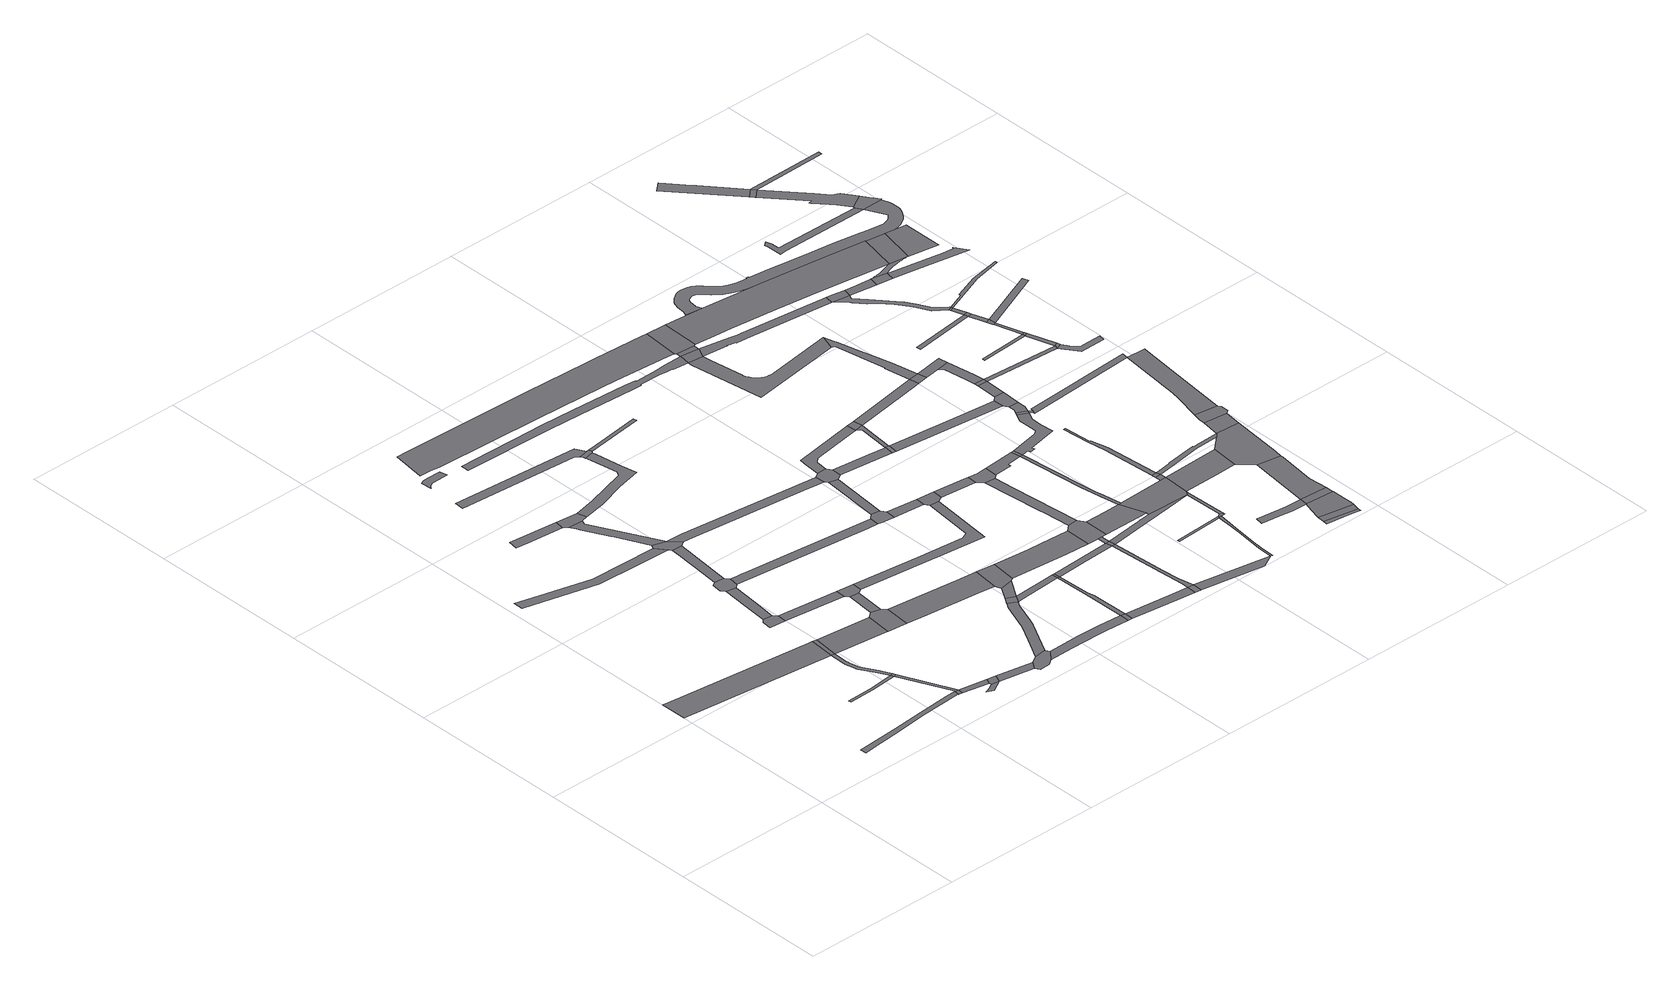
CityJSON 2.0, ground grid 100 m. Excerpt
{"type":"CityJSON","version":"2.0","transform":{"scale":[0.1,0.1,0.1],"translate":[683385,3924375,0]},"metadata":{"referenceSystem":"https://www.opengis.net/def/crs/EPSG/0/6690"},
"CityObjects":{
"road1":{"type":"Road","attributes":{"name":"田島飛鹿線","class":"1040","function":"4","usage":"4","RoadStructureAttribute.sectionType":"1"},"geometry":[{"type":"MultiSurface","lod":"1","boundaries":[[[0,1,2,3,4,5,6]]]}]},
"road2":{"type":"Road","attributes":{"name":"田島６４２号線","class":"1040","function":"4","usage":"4","RoadStructureAttribute.sectionType":"1"},"geometry":[{"type":"MultiSurface","lod":"1","boundaries":[[[7,8,9,10,11,12,13,14,15,16,17]]]}]},
"road3":{"type":"Road","attributes":{"class":"1040","function":"9020","usage":"4","RoadStructureAttribute.sectionType":"1"},"geometry":[{"type":"MultiSurface","lod":"1","boundaries":[[[18,19,20,21,22,23]]]}]},
"road4":{"type":"Road","attributes":{"name":"田島４２１号線","class":"1040","function":"4","usage":"4","RoadStructureAttribute.sectionType":"1"},"geometry":[{"type":"MultiSurface","lod":"1","boundaries":[[[24,25,26,27,28,29,30,31,32]]]}]},
"road5":{"type":"Road","attributes":{"name":"田島４３０号線","class":"1040","function":"4","usage":"4","RoadStructureAttribute.sectionType":"1"},"geometry":[{"type":"MultiSurface","lod":"1","boundaries":[[[2,33,34,35,36,37,38,39,40,41,18,42,43,44,45,46,47,48,49,50,51]]]}]},
"road6":{"type":"Road","attributes":{"name":"田島４３０号線","class":"1040","function":"4","usage":"4","RoadStructureAttribute.sectionType":"4"},"geometry":[{"type":"MultiSurface","lod":"1","boundaries":[[[42,18,23,52,53]]]}]},
"road7":{"type":"Road","attributes":{"name":"田島４３０号線","class":"1040","function":"4","usage":"4","RoadStructureAttribute.sectionType":"1"},"geometry":[{"type":"MultiSurface","lod":"1","boundaries":[[[52,23,54,7,55]]]}]},
"road8":{"type":"Road","attributes":{"name":"田島飛鹿線","class":"1040","function":"4","usage":"4","RoadStructureAttribute.sectionType":"4"},"geometry":[{"type":"MultiSurface","lod":"1","boundaries":[[[3,2,51,56]]]}]},
"road9":{"type":"Road","attributes":{"name":"田島６４２号線","class":"1040","function":"4","usage":"4","RoadStructureAttribute.sectionType":"4"},"geometry":[{"type":"MultiSurface","lod":"1","boundaries":[[[7,17,57,55]]]}]},
"road10":{"type":"Road","attributes":{"name":"田島４２３号線","class":"1040","function":"4","usage":"4","RoadStructureAttribute.sectionType":"4"},"geometry":[{"type":"MultiSurface","lod":"1","boundaries":[[[58,59,60,61,62,63,64]]]}]},
"road11":{"type":"Road","attributes":{"name":"田島６４２号線","class":"1040","function":"4","usage":"4","RoadStructureAttribute.sectionType":"1"},"geometry":[{"type":"MultiSurface","lod":"1","boundaries":[[[55,57,65,66]]]}]},
"road12":{"type":"Road","attributes":{"name":"田島４２０号線","class":"1040","function":"4","usage":"4","RoadStructureAttribute.sectionType":"1"},"geometry":[{"type":"MultiSurface","lod":"1","boundaries":[[[67,68,69,70,71]]]}]},
"road13":{"type":"Road","attributes":{"class":"1040","function":"9020","usage":"4","RoadStructureAttribute.sectionType":"1"},"geometry":[{"type":"MultiSurface","lod":"1","boundaries":[[[72,73,74,75,76,77]]]}]},
"road14":{"type":"Road","attributes":{"name":"田島４２４号線","class":"1040","function":"4","usage":"4","RoadStructureAttribute.sectionType":"1"},"geometry":[{"type":"MultiSurface","lod":"1","boundaries":[[[78,79,58,64,80,81]]]}]},
"road15":{"type":"Road","attributes":{"name":"田島飛鹿線","class":"1040","function":"4","usage":"4","RoadStructureAttribute.sectionType":"1"},"geometry":[{"type":"MultiSurface","lod":"1","boundaries":[[[56,51,82,83]]]}]},
"road16":{"type":"Road","attributes":{"name":"田島６４２号線","class":"1040","function":"4","usage":"4","RoadStructureAttribute.sectionType":"4"},"geometry":[{"type":"MultiSurface","lod":"1","boundaries":[[[66,65,84,72,77,85]]]}]},
"road17":{"type":"Road","attributes":{"name":"田島４２２号線","class":"1040","function":"4","usage":"4","RoadStructureAttribute.sectionType":"4"},"geometry":[{"type":"MultiSurface","lod":"1","boundaries":[[[86,87,88,78,81,89,90,91]]]}]},
"road18":{"type":"Road","attributes":{"name":"田島４２３号線","class":"1040","function":"4","usage":"4","RoadStructureAttribute.sectionType":"1"},"geometry":[{"type":"MultiSurface","lod":"1","boundaries":[[[63,62,92,93]]]}]},
"road19":{"type":"Road","attributes":{"class":"1040","function":"9020","usage":"4","RoadStructureAttribute.sectionType":"1"},"geometry":[{"type":"MultiSurface","lod":"1","boundaries":[[[94,95,96,97,98,99,100,101,102,103,104,105,106,107,108,109]]]}]},
"road20":{"type":"Road","attributes":{"name":"田島６４２号線","class":"1040","function":"4","usage":"4","RoadStructureAttribute.sectionType":"1"},"geometry":[{"type":"MultiSurface","lod":"1","boundaries":[[[85,77,110,111]]]}]},
"road21":{"type":"Road","attributes":{"name":"田島４２４号線","class":"1040","function":"4","usage":"4","RoadStructureAttribute.sectionType":"1"},"geometry":[{"type":"MultiSurface","lod":"1","boundaries":[[[112,113,86,91,114,115]]]}]},
"road22":{"type":"Road","attributes":{"name":"田島４２０号線","class":"1040","function":"4","usage":"4","RoadStructureAttribute.sectionType":"4"},"geometry":[{"type":"MultiSurface","lod":"1","boundaries":[[[71,70,116,117,118,119]]]}]},
"road23":{"type":"Road","attributes":{"name":"田島４２４号線","class":"1040","function":"4","usage":"4","RoadStructureAttribute.sectionType":"1"},"geometry":[{"type":"MultiSurface","lod":"1","boundaries":[[[116,120,121,122,123,124,125,126,127,117]]]}]},
"road24":{"type":"Road","attributes":{"name":"田島飛鹿線","class":"1040","function":"4","usage":"4","RoadStructureAttribute.sectionType":"4"},"geometry":[{"type":"MultiSurface","lod":"1","boundaries":[[[128,83,82,129,130,131,132]]]}]},
"road25":{"type":"Road","attributes":{"name":"田島４２１号線","class":"1040","function":"4","usage":"4","RoadStructureAttribute.sectionType":"4"},"geometry":[{"type":"MultiSurface","lod":"1","boundaries":[[[125,30,29,112,115,133,126]]]}]},
"road26":{"type":"Road","attributes":{"name":"田島４２７号線","class":"1040","function":"4","usage":"4","RoadStructureAttribute.sectionType":"1"},"geometry":[{"type":"MultiSurface","lod":"1","boundaries":[[[134,128,132,135]]]}]},
"road27":{"type":"Road","attributes":{"name":"田島６４２号線","class":"1040","function":"4","usage":"4","RoadStructureAttribute.sectionType":"4"},"geometry":[{"type":"MultiSurface","lod":"1","boundaries":[[[136,137,111,110,138,139,140,141]]]}]},
"road28":{"type":"Road","attributes":{"name":"田島４２３号線","class":"1040","function":"4","usage":"4","RoadStructureAttribute.sectionType":"4"},"geometry":[{"type":"MultiSurface","lod":"1","boundaries":[[[93,92,134,135,142,143]]]}]},
"road29":{"type":"Road","attributes":{"name":"田島４２０号線","class":"1040","function":"4","usage":"4","RoadStructureAttribute.sectionType":"1"},"geometry":[{"type":"MultiSurface","lod":"1","boundaries":[[[144,145,146,147,148,149]]]}]},
"road30":{"type":"Road","attributes":{"name":"田島３９６号線","class":"1040","function":"4","usage":"4","RoadStructureAttribute.sectionType":"1"},"geometry":[{"type":"MultiSurface","lod":"1","boundaries":[[[150,151,152,153,154,155,137,136,156,157,158,159,160]]]}]},
"road31":{"type":"Road","attributes":{"name":"田島４２０号線","class":"1040","function":"4","usage":"4","RoadStructureAttribute.sectionType":"1"},"geometry":[{"type":"MultiSurface","lod":"1","boundaries":[[[161,162,163,164,165,166,119,118,167,168,169,170,171]]]}]},
"road32":{"type":"Road","attributes":{"name":"田島飛鹿線","class":"1040","function":"4","usage":"4","RoadStructureAttribute.sectionType":"1"},"geometry":[{"type":"MultiSurface","lod":"1","boundaries":[[[131,130,172,173,174,175,176]]]}]},
"road33":{"type":"Road","attributes":{"name":"田島４２２号線","class":"1040","function":"4","usage":"4","RoadStructureAttribute.sectionType":"1"},"geometry":[{"type":"MultiSurface","lod":"1","boundaries":[[[90,89,177,178,179,180,181,182,183]]]}]},
"road34":{"type":"Road","attributes":{"name":"田島６４２号線","class":"1040","function":"4","usage":"4","RoadStructureAttribute.sectionType":"1"},"geometry":[{"type":"MultiSurface","lod":"1","boundaries":[[[184,185,141,140,186,187,188,189,190,191]]]}]},
"road35":{"type":"Road","attributes":{"name":"田島４２１号線","class":"1040","function":"4","usage":"4","RoadStructureAttribute.sectionType":"1"},"geometry":[{"type":"MultiSurface","lod":"1","boundaries":[[[126,133,192,193,194,195,196,197,198]]]}]},
"road36":{"type":"Road","attributes":{"name":"田島３９６号線","class":"1040","function":"4","usage":"4","RoadStructureAttribute.sectionType":"4"},"geometry":[{"type":"MultiSurface","lod":"1","boundaries":[[[199,150,160,200]]]}]},
"road37":{"type":"Road","attributes":{"name":"田島４２０号線","class":"1040","function":"4","usage":"4","RoadStructureAttribute.sectionType":"4"},"geometry":[{"type":"MultiSurface","lod":"1","boundaries":[[[201,148,147,202,162,161,203]]]}]},
"road38":{"type":"Road","attributes":{"name":"田島３９６号線","class":"1040","function":"4","usage":"4","RoadStructureAttribute.sectionType":"1"},"geometry":[{"type":"MultiSurface","lod":"1","boundaries":[[[204,205,199,200]]]}]},
"road39":{"type":"Road","attributes":{"name":"田島４２３号線","class":"1040","function":"4","usage":"4","RoadStructureAttribute.sectionType":"1"},"geometry":[{"type":"MultiSurface","lod":"1","boundaries":[[[206,207,208,209,143,142,210,211,212,213]]]}]},
"road40":{"type":"Road","attributes":{"name":"田島飛鹿線","class":"1040","function":"4","usage":"4","RoadStructureAttribute.sectionType":"4"},"geometry":[{"type":"MultiSurface","lod":"1","boundaries":[[[175,174,205,204,214,215]]]}]},
"road41":{"type":"Road","attributes":{"name":"田島１５７号線","class":"1040","function":"4","usage":"4","RoadStructureAttribute.sectionType":"1"},"geometry":[{"type":"MultiSurface","lod":"1","boundaries":[[[216,200,160,217,218,219]]]}]},
"road42":{"type":"Road","attributes":{"name":"田島６４２号線","class":"1040","function":"4","usage":"4","RoadStructureAttribute.sectionType":"4"},"geometry":[{"type":"MultiSurface","lod":"1","boundaries":[[[190,189,220,221]]]}]},
"road43":{"type":"Road","attributes":{"class":"1040","function":"9020","usage":"4","RoadStructureAttribute.sectionType":"1"},"geometry":[{"type":"MultiSurface","lod":"1","boundaries":[[[222,219,223,190,221,224,225]]]}]},
"road44":{"type":"Road","attributes":{"class":"1040","function":"9020","usage":"4","RoadStructureAttribute.sectionType":"1"},"geometry":[{"type":"MultiSurface","lod":"1","boundaries":[[[226,227,201,203,228,229]]]}]},
"road45":{"type":"Road","attributes":{"name":"国道２１号・２４８号","class":"1040","function":"2","usage":"1","RoadStructureAttribute.sectionType":"1"},"geometry":[{"type":"MultiSurface","lod":"1","boundaries":[[[230,231,232,233,234,235,236,237,238,239,240,241,242,243,244,245,246,247,248,249,250]]]}]},
"road46":{"type":"Road","attributes":{"name":"田島１５７号線","class":"1040","function":"4","usage":"4","RoadStructureAttribute.sectionType":"4"},"geometry":[{"type":"MultiSurface","lod":"1","boundaries":[[[251,216,219,222]]]}]},
"road47":{"type":"Road","attributes":{"name":"田島４２２号線","class":"1040","function":"4","usage":"4","RoadStructureAttribute.sectionType":"4"},"geometry":[{"type":"MultiSurface","lod":"1","boundaries":[[[252,179,178,253,254,255,256,257]]]}]},
"road48":{"type":"Road","attributes":{"name":"田島６９５号線","class":"1040","function":"4","usage":"4","RoadStructureAttribute.sectionType":"1"},"geometry":[{"type":"MultiSurface","lod":"1","boundaries":[[[258,259,260,261,262,263,264,265,266,267,268,269,270,271,272,273,274,275,276,277,278,279,280,281,282,283,284,285,286]]]}]},
"road49":{"type":"Road","attributes":{"name":"田島６４２号線","class":"1040","function":"4","usage":"4","RoadStructureAttribute.sectionType":"1"},"geometry":[{"type":"MultiSurface","lod":"1","boundaries":[[[221,220,287,288,289,290,291]]]}]},
"road50":{"type":"Road","attributes":{"name":"田島４２５号線","class":"1040","function":"4","usage":"4","RoadStructureAttribute.sectionType":"1"},"geometry":[{"type":"MultiSurface","lod":"1","boundaries":[[[292,252,257,293]]]}]},
"road51":{"type":"Road","attributes":{"name":"田島飛鹿線","class":"1040","function":"4","usage":"4","RoadStructureAttribute.sectionType":"1"},"geometry":[{"type":"MultiSurface","lod":"1","boundaries":[[[215,214,294,295,296,297,298,299]]]}]},
"road52":{"type":"Road","attributes":{"name":"田島４２２号線","class":"1040","function":"4","usage":"4","RoadStructureAttribute.sectionType":"1"},"geometry":[{"type":"MultiSurface","lod":"1","boundaries":[[[256,255,300,301]]]}]},
"road53":{"type":"Road","attributes":{"name":"田島４２１号線","class":"1040","function":"4","usage":"4","RoadStructureAttribute.sectionType":"4"},"geometry":[{"type":"MultiSurface","lod":"1","boundaries":[[[302,303,196,195,292,293,304,305]]]}]},
"road54":{"type":"Road","attributes":{"name":"田島１５７号線","class":"1040","function":"4","usage":"4","RoadStructureAttribute.sectionType":"1"},"geometry":[{"type":"MultiSurface","lod":"1","boundaries":[[[306,251,222,307,308]]]}]},
"road55":{"type":"Road","attributes":{"name":"田島６４２号線","class":"1040","function":"4","usage":"4","RoadStructureAttribute.sectionType":"4"},"geometry":[{"type":"MultiSurface","lod":"1","boundaries":[[[290,289,309,310]]]}]},
"road56":{"type":"Road","attributes":{"name":"田島４２２号線","class":"1040","function":"4","usage":"4","RoadStructureAttribute.sectionType":"4"},"geometry":[{"type":"MultiSurface","lod":"1","boundaries":[[[301,300,206,213,311,312]]]}]},
"road57":{"type":"Road","attributes":{"name":"田島３９５号線","class":"1040","function":"4","usage":"4","RoadStructureAttribute.sectionType":"1"},"geometry":[{"type":"MultiSurface","lod":"1","boundaries":[[[308,313,314,290,310,315,316,317]]]}]},
"road58":{"type":"Road","attributes":{"name":"田島４２１号線","class":"1040","function":"4","usage":"4","RoadStructureAttribute.sectionType":"1"},"geometry":[{"type":"MultiSurface","lod":"1","boundaries":[[[305,304,318,319,320,321]]]}]},
"road59":{"type":"Road","attributes":{"name":"田島１５７号線","class":"1040","function":"4","usage":"4","RoadStructureAttribute.sectionType":"4"},"geometry":[{"type":"MultiSurface","lod":"1","boundaries":[[[322,306,308,317]]]}]},
"road60":{"type":"Road","attributes":{"name":"田島３９５号線","class":"1040","function":"4","usage":"4","RoadStructureAttribute.sectionType":"1"},"geometry":[{"type":"MultiSurface","lod":"1","boundaries":[[[323,306,322,324]]]}]},
"road61":{"type":"Road","attributes":{"name":"田島４２５号線","class":"1040","function":"4","usage":"4","RoadStructureAttribute.sectionType":"1"},"geometry":[{"type":"MultiSurface","lod":"1","boundaries":[[[325,326,327,328,303,302,329,330,331,332]]]}]},
"road62":{"type":"Road","attributes":{"name":"田島飛鹿線","class":"1040","function":"4","usage":"4","RoadStructureAttribute.sectionType":"4"},"geometry":[{"type":"MultiSurface","lod":"1","boundaries":[[[333,334,296,295,323,324,335,336]]]}]},
"road63":{"type":"Road","attributes":{"name":"田島４２２号線","class":"1040","function":"4","usage":"4","RoadStructureAttribute.sectionType":"1"},"geometry":[{"type":"MultiSurface","lod":"1","boundaries":[[[312,311,337,338,339]]]}]},
"road64":{"type":"Road","attributes":{"name":"田島６４２号線","class":"1040","function":"4","usage":"4","RoadStructureAttribute.sectionType":"1"},"geometry":[{"type":"MultiSurface","lod":"1","boundaries":[[[310,309,340,341,342,343]]]}]},
"road65":{"type":"Road","attributes":{"name":"田島４２６号線","class":"1040","function":"4","usage":"4","RoadStructureAttribute.sectionType":"1"},"geometry":[{"type":"MultiSurface","lod":"1","boundaries":[[[344,345,346,334,333,347,348,349]]]}]},
"road66":{"type":"Road","attributes":{"name":"田島４２１号線","class":"1040","function":"4","usage":"4","RoadStructureAttribute.sectionType":"4"},"geometry":[{"type":"MultiSurface","lod":"1","boundaries":[[[350,319,318,351,352]]]}]},
"road67":{"type":"Road","attributes":{"name":"田島４２２号線","class":"1040","function":"4","usage":"4","RoadStructureAttribute.sectionType":"4"},"geometry":[{"type":"MultiSurface","lod":"1","boundaries":[[[338,337,344,349,353,354,355]]]}]},
"road68":{"type":"Road","attributes":{"class":"1040","function":"9020","usage":"4","RoadStructureAttribute.sectionType":"1"},"geometry":[{"type":"MultiSurface","lod":"1","boundaries":[[[356,332,357,319,350,358]]]}]},
"road69":{"type":"Road","attributes":{"name":"田島飛鹿線","class":"1040","function":"4","usage":"4","RoadStructureAttribute.sectionType":"1"},"geometry":[{"type":"MultiSurface","lod":"1","boundaries":[[[336,335,359,360,361]]]}]},
"road70":{"type":"Road","attributes":{"name":"田島４２５号線","class":"1040","function":"4","usage":"4","RoadStructureAttribute.sectionType":"4"},"geometry":[{"type":"MultiSurface","lod":"1","boundaries":[[[362,325,332,356]]]}]},
"road71":{"type":"Road","attributes":{"name":"田島１５７号線","class":"1040","function":"4","usage":"4","RoadStructureAttribute.sectionType":"1"},"geometry":[{"type":"MultiSurface","lod":"1","boundaries":[[[363,322,317,364,365,366]]]}]},
"road72":{"type":"Road","attributes":{"class":"1040","function":"9020","usage":"4","RoadStructureAttribute.sectionType":"1"},"geometry":[{"type":"MultiSurface","lod":"1","boundaries":[[[367,368,369,370]]]}]},
"road73":{"type":"Road","attributes":{"name":"田島４２２号線","class":"1040","function":"4","usage":"4","RoadStructureAttribute.sectionType":"1"},"geometry":[{"type":"MultiSurface","lod":"1","boundaries":[[[371,354,353,372,373,374]]]}]},
"road74":{"type":"Road","attributes":{"name":"田島６９５号線","class":"1040","function":"4","usage":"4","RoadStructureAttribute.sectionType":"4"},"geometry":[{"type":"MultiSurface","lod":"1","boundaries":[[[274,273,375,376]]]}]},
"road75":{"type":"Road","attributes":{"name":"田島４８７号線","class":"1040","function":"4","usage":"4","RoadStructureAttribute.sectionType":"1"},"geometry":[{"type":"MultiSurface","lod":"1","boundaries":[[[377,374,378,379,380,360,381,382,383,384,385,386,387]]]}]},
"road76":{"type":"Road","attributes":{"name":"田島６９９号線","class":"1040","function":"4","usage":"4","RoadStructureAttribute.sectionType":"1"},"geometry":[{"type":"MultiSurface","lod":"1","boundaries":[[[388,274,376,389]]]}]},
"road77":{"type":"Road","attributes":{"class":"1040","function":"9020","usage":"4","RoadStructureAttribute.sectionType":"1"},"geometry":[{"type":"MultiSurface","lod":"1","boundaries":[[[390,370,391,392,393,342,394,395,396,397,398]]]}]},
"road78":{"type":"Road","attributes":{"name":"国道２１号・２４８号","class":"1040","function":"2","usage":"1","RoadStructureAttribute.sectionType":"4"},"geometry":[{"type":"MultiSurface","lod":"1","boundaries":[[[244,243,388,389,399,400]]]}]},
"road79":{"type":"Road","attributes":{"name":"田島４２２号線","class":"1040","function":"4","usage":"4","RoadStructureAttribute.sectionType":"4"},"geometry":[{"type":"MultiSurface","lod":"1","boundaries":[[[401,402,371,374,377]]]}]},
"road80":{"type":"Road","attributes":{"name":"田島飛鹿線","class":"1040","function":"4","usage":"4","RoadStructureAttribute.sectionType":"4"},"geometry":[{"type":"MultiSurface","lod":"1","boundaries":[[[403,404,381,360,359,363,366,405]]]}]},
"road81":{"type":"Road","attributes":{"name":"田島４２１号線","class":"1040","function":"4","usage":"4","RoadStructureAttribute.sectionType":"1"},"geometry":[{"type":"MultiSurface","lod":"1","boundaries":[[[352,351,406,407,408,409]]]}]},
"road82":{"type":"Road","attributes":{"class":"1040","function":"9020","usage":"4","RoadStructureAttribute.sectionType":"4"},"geometry":[{"type":"MultiSurface","lod":"1","boundaries":[[[410,367,370,390,411,412]]]}]},
"road83":{"type":"Road","attributes":{"name":"田島４２５号線","class":"1040","function":"4","usage":"4","RoadStructureAttribute.sectionType":"1"},"geometry":[{"type":"MultiSurface","lod":"1","boundaries":[[[413,362,356,414,415]]]}]},
"road84":{"type":"Road","attributes":{"name":"田島６３４号線","class":"1040","function":"4","usage":"4","RoadStructureAttribute.sectionType":"1"},"geometry":[{"type":"MultiSurface","lod":"1","boundaries":[[[405,366,410,412,416]]]}]},
"road85":{"type":"Road","attributes":{"name":"田島６９９号線","class":"1040","function":"4","usage":"4","RoadStructureAttribute.sectionType":"1"},"geometry":[{"type":"MultiSurface","lod":"1","boundaries":[[[273,417,418,419,420,421,422,423,424,425,426,427,428,429,430,431,432,433,434,435,436,437,438,439,440,441,442,375]]]}]},
"road86":{"type":"Road","attributes":{"name":"田島４２２号線","class":"1040","function":"4","usage":"4","RoadStructureAttribute.sectionType":"1"},"geometry":[{"type":"MultiSurface","lod":"1","boundaries":[[[443,444,445,446,447,448,449,401,377,450,451,452,453,454,455,456,457]]]}]},
"road87":{"type":"Road","attributes":{"class":"1040","function":"9020","usage":"4","RoadStructureAttribute.sectionType":"1"},"geometry":[{"type":"MultiSurface","lod":"1","boundaries":[[[458,459,404,403]]]}]},
"road88":{"type":"Road","attributes":{"class":"1040","function":"9020","usage":"4","RoadStructureAttribute.sectionType":"4"},"geometry":[{"type":"MultiSurface","lod":"1","boundaries":[[[460,461,462,459,458]]]}]},
"road89":{"type":"Road","attributes":{"name":"田島６６７号線","class":"1040","function":"4","usage":"4","RoadStructureAttribute.sectionType":"1"},"geometry":[{"type":"MultiSurface","lod":"1","boundaries":[[[463,464,465,466,467,468,469,470,471,472]]]}]},
"road90":{"type":"Road","attributes":{"class":"1040","function":"9020","usage":"4","RoadStructureAttribute.sectionType":"1"},"geometry":[{"type":"MultiSurface","lod":"1","boundaries":[[[473,474,475,476,477,461,460,478,479,480,481]]]}]},
"road91":{"type":"Road","attributes":{"name":"田島４２５号線","class":"1040","function":"4","usage":"4","RoadStructureAttribute.sectionType":"4"},"geometry":[{"type":"MultiSurface","lod":"1","boundaries":[[[482,413,415,483]]]}]},
"road92":{"type":"Road","attributes":{"name":"田島４２２号線","class":"1040","function":"4","usage":"4","RoadStructureAttribute.sectionType":"4"},"geometry":[{"type":"MultiSurface","lod":"1","boundaries":[[[484,443,457,485]]]}]},
"road93":{"type":"Road","attributes":{"name":"田島６９５号線","class":"1040","function":"4","usage":"4","RoadStructureAttribute.sectionType":"1"},"geometry":[{"type":"MultiSurface","lod":"1","boundaries":[[[376,375,486,487,488,489,490,491,492,493,494,495,496,497,498,499]]]}]},
"road94":{"type":"Road","attributes":{"name":"田島飛鹿線","class":"1040","function":"4","usage":"4","RoadStructureAttribute.sectionType":"1"},"geometry":[{"type":"MultiSurface","lod":"1","boundaries":[[[500,403,405,501,502]]]}]},
"road95":{"type":"Road","attributes":{"name":"田島４２２号線","class":"1040","function":"4","usage":"4","RoadStructureAttribute.sectionType":"1"},"geometry":[{"type":"MultiSurface","lod":"1","boundaries":[[[503,504,484,485,505,506,507]]]}]},
"road96":{"type":"Road","attributes":{"name":"塚原坂下線","class":"1040","function":"4","usage":"3","RoadStructureAttribute.sectionType":"4"},"geometry":[{"type":"MultiSurface","lod":"1","boundaries":[[[508,509,510,511,512,513]]]}]},
"road97":{"type":"Road","attributes":{"class":"1040","function":"9020","usage":"4","RoadStructureAttribute.sectionType":"3"},"geometry":[{"type":"MultiSurface","lod":"1","boundaries":[[[485,457,514,515]]]}]},
"road98":{"type":"Road","attributes":{"name":"田島４３２号線","class":"1040","function":"4","usage":"4","RoadStructureAttribute.sectionType":"1"},"geometry":[{"type":"MultiSurface","lod":"1","boundaries":[[[516,517,518,519,520,420,419,521,522,523,413,482]]]}]},
"road99":{"type":"Road","attributes":{"name":"塚原坂下線","class":"1040","function":"4","usage":"3","RoadStructureAttribute.sectionType":"4"},"geometry":[{"type":"MultiSurface","lod":"1","boundaries":[[[524,508,513,525]]]}]},
"road100":{"type":"Road","attributes":{"name":"田島４２２号線","class":"1040","function":"4","usage":"4","RoadStructureAttribute.sectionType":"4"},"geometry":[{"type":"MultiSurface","lod":"1","boundaries":[[[526,407,406,503,507,527]]]}]},
"road101":{"type":"Road","attributes":{"name":"塚原坂下線","class":"1040","function":"4","usage":"3","RoadStructureAttribute.sectionType":"1"},"geometry":[{"type":"MultiSurface","lod":"1","boundaries":[[[469,528,529,524,525,530,531,532]]]}]},
"road102":{"type":"Road","attributes":{"name":"田島４２２号線","class":"1040","function":"4","usage":"4","RoadStructureAttribute.sectionType":"1"},"geometry":[{"type":"MultiSurface","lod":"1","boundaries":[[[533,534,526,527,535]]]}]},
"road103":{"type":"Road","attributes":{"name":"田島１５６号線","class":"1040","function":"4","usage":"4","RoadStructureAttribute.sectionType":"1"},"geometry":[{"type":"MultiSurface","lod":"1","boundaries":[[[536,537,538,539,460,458,540,541,542,543,544,545,546]]]}]},
"road104":{"type":"Road","attributes":{"name":"田島４２５号線","class":"1040","function":"4","usage":"4","RoadStructureAttribute.sectionType":"1"},"geometry":[{"type":"MultiSurface","lod":"1","boundaries":[[[547,482,483,548,549]]]}]},
"road105":{"type":"Road","attributes":{"name":"塚原坂下線","class":"1040","function":"4","usage":"3","RoadStructureAttribute.sectionType":"4"},"geometry":[{"type":"MultiSurface","lod":"1","boundaries":[[[470,469,532,550,551]]]}]},
"road106":{"type":"Road","attributes":{"name":"田島４２２号線","class":"1040","function":"4","usage":"4","RoadStructureAttribute.sectionType":"4"},"geometry":[{"type":"MultiSurface","lod":"1","boundaries":[[[552,533,535,553]]]}]},
"road107":{"type":"Road","attributes":{"name":"田島４２２号線","class":"1040","function":"4","usage":"4","RoadStructureAttribute.sectionType":"1"},"geometry":[{"type":"MultiSurface","lod":"1","boundaries":[[[554,549,548,555,556,552,553]]]}]},
"road108":{"type":"Road","attributes":{"name":"塚原坂下線","class":"1040","function":"4","usage":"3","RoadStructureAttribute.sectionType":"1"},"geometry":[{"type":"MultiSurface","lod":"1","boundaries":[[[557,470,551,558,559,560]]]}]},
"road109":{"type":"Road","attributes":{"name":"塚原坂下線","class":"1040","function":"4","usage":"3","RoadStructureAttribute.sectionType":"4"},"geometry":[{"type":"MultiSurface","lod":"1","boundaries":[[[543,542,500,502,557,560,561,562]]]}]},
"road110":{"type":"Road","attributes":{"name":"国道２１号・２４８号","class":"1040","function":"2","usage":"1","RoadStructureAttribute.sectionType":"1"},"geometry":[{"type":"MultiSurface","lod":"1","boundaries":[[[563,564,565,566,400,399,567,568,569,570,571,572,573,574,575,576,577]]]}]},
"road111":{"type":"Road","attributes":{"name":"田島４４７号線","class":"1040","function":"4","usage":"4","RoadStructureAttribute.sectionType":"1"},"geometry":[{"type":"MultiSurface","lod":"1","boundaries":[[[578,579,580,515,514,581,582,583]]]}]},
"road112":{"type":"Road","attributes":{"name":"田島１５５号線","class":"1040","function":"4","usage":"4","RoadStructureAttribute.sectionType":"1"},"geometry":[{"type":"MultiSurface","lod":"1","boundaries":[[[553,535,584,585]]]}]},
"road113":{"type":"Road","attributes":{"class":"1040","function":"9020","usage":"4","RoadStructureAttribute.sectionType":"1"},"geometry":[{"type":"MultiSurface","lod":"1","boundaries":[[[586,587,588,589]]]}]},
"road114":{"type":"Road","attributes":{"name":"田島６９５号線","class":"1040","function":"4","usage":"4","RoadStructureAttribute.sectionType":"4"},"geometry":[{"type":"MultiSurface","lod":"1","boundaries":[[[590,495,494,591,592]]]}]},
"road115":{"type":"Road","attributes":{"name":"塚原坂下線","class":"1040","function":"4","usage":"3","RoadStructureAttribute.sectionType":"1"},"geometry":[{"type":"MultiSurface","lod":"1","boundaries":[[[593,543,562,594]]]}]},
"road116":{"type":"Road","attributes":{"class":"1040","function":"9020","usage":"4","RoadStructureAttribute.sectionType":"1"},"geometry":[{"type":"MultiSurface","lod":"1","boundaries":[[[595,596,597,598]]]}]},
"road117":{"type":"Road","attributes":{"name":"塚原坂下線","class":"1040","function":"4","usage":"3","RoadStructureAttribute.sectionType":"4"},"geometry":[{"type":"MultiSurface","lod":"1","boundaries":[[[599,600,593,594,601,602,603]]]}]},
"road118":{"type":"Road","attributes":{"name":"田島４５９号線","class":"1040","function":"4","usage":"4","RoadStructureAttribute.sectionType":"1"},"geometry":[{"type":"MultiSurface","lod":"1","boundaries":[[[494,604,605,606,607,608,609,610,611,612,613,614,615,616,617,618,619,620,621,591]]]}]},
"road119":{"type":"Road","attributes":{"name":"田島６９５号線","class":"1040","function":"4","usage":"4","RoadStructureAttribute.sectionType":"1"},"geometry":[{"type":"MultiSurface","lod":"1","boundaries":[[[592,591,622,623,624,625,626,627,628]]]}]},
"road120":{"type":"Road","attributes":{"name":"田島６８１号線","class":"1040","function":"4","usage":"4","RoadStructureAttribute.sectionType":"1"},"geometry":[{"type":"MultiSurface","lod":"1","boundaries":[[[629,630,631,632,633,634,635,636,637,638,639,640,641,642,643,644,645,646,647,648,649,650,651,652,653,654,655,656,657,658,659,660,661,662,663,664,665,666,667,668,669,670,671,672,673,674,675,676,677,678,679,680,681,682,683,684,685,686,687,688,689,690,691,577,576,575,574,573,692,693,694,695,696,697,698,699,700,701,702,703,704,705,706,707,708,709,710,711,712]]]}]},
"road121":{"type":"Road","attributes":{"name":"田島１５５号線","class":"1040","function":"4","usage":"4","RoadStructureAttribute.sectionType":"4"},"geometry":[{"type":"MultiSurface","lod":"1","boundaries":[[[713,585,584,714]]]}]},
"road122":{"type":"Road","attributes":{"name":"田島４５９号線","class":"1040","function":"4","usage":"4","RoadStructureAttribute.sectionType":"1"},"geometry":[{"type":"MultiSurface","lod":"1","boundaries":[[[715,598,585,713]]]}]},
"road123":{"type":"Road","attributes":{"name":"塚原坂下線","class":"1040","function":"4","usage":"3","RoadStructureAttribute.sectionType":"1"},"geometry":[{"type":"MultiSurface","lod":"1","boundaries":[[[583,716,717,599,603,718,719,720]]]}]},
"road124":{"type":"Road","attributes":{"name":"田島４５９号線","class":"1040","function":"4","usage":"4","RoadStructureAttribute.sectionType":"4"},"geometry":[{"type":"MultiSurface","lod":"1","boundaries":[[[721,722,723,724,725]]]}]},
"road125":{"type":"Road","attributes":{"name":"田島４５９号線","class":"1040","function":"4","usage":"4","RoadStructureAttribute.sectionType":"4"},"geometry":[{"type":"MultiSurface","lod":"1","boundaries":[[[726,595,598,715]]]}]},
"road126":{"type":"Road","attributes":{"name":"田島４５９号線","class":"1040","function":"4","usage":"4","RoadStructureAttribute.sectionType":"1"},"geometry":[{"type":"MultiSurface","lod":"1","boundaries":[[[725,724,595,726,727]]]}]},
"road127":{"type":"Road","attributes":{"name":"田島４５９号線","class":"1040","function":"4","usage":"4","RoadStructureAttribute.sectionType":"4"},"geometry":[{"type":"MultiSurface","lod":"1","boundaries":[[[614,613,728,729]]]}]},
"road128":{"type":"Road","attributes":{"name":"田島４５９号線","class":"1040","function":"4","usage":"4","RoadStructureAttribute.sectionType":"4"},"geometry":[{"type":"MultiSurface","lod":"1","boundaries":[[[730,586,589,731]]]}]},
"road129":{"type":"Road","attributes":{"name":"田島４５９号線","class":"1040","function":"4","usage":"4","RoadStructureAttribute.sectionType":"1"},"geometry":[{"type":"MultiSurface","lod":"1","boundaries":[[[729,728,586,730]]]}]},
"road130":{"type":"Road","attributes":{"name":"田島４５９号線","class":"1040","function":"4","usage":"4","RoadStructureAttribute.sectionType":"1"},"geometry":[{"type":"MultiSurface","lod":"1","boundaries":[[[731,589,722,721]]]}]},
"road131":{"type":"Road","attributes":{"name":"田島６９５号線","class":"1040","function":"4","usage":"4","RoadStructureAttribute.sectionType":"4"},"geometry":[{"type":"MultiSurface","lod":"1","boundaries":[[[623,622,732,733,734,735]]]}]},
"road132":{"type":"Road","attributes":{"name":"田島１５５号線","class":"1040","function":"4","usage":"4","RoadStructureAttribute.sectionType":"1"},"geometry":[{"type":"MultiSurface","lod":"1","boundaries":[[[714,584,736,737,738,739,740,741,742,743,744,745]]]}]},
"road133":{"type":"Road","attributes":{"class":"1040","function":"9020","usage":"4","RoadStructureAttribute.sectionType":"1"},"geometry":[{"type":"MultiSurface","lod":"1","boundaries":[[[572,746,747,748,749,750,751,735,734,752,753,754,755,756,757,758,759,760,761,762,763,764,765,766,767,768,769,770]]]}]},
"road134":{"type":"Road","attributes":{"class":"1040","function":"9020","usage":"4","RoadStructureAttribute.sectionType":"1"},"geometry":[{"type":"MultiSurface","lod":"1","boundaries":[[[771,721,725,772]]]}]},
"road135":{"type":"Road","attributes":{"class":"1040","function":"9020","usage":"4","RoadStructureAttribute.sectionType":"1"},"geometry":[{"type":"MultiSurface","lod":"1","boundaries":[[[773,774,775,776,614,729,777,778]]]}]},
"road136":{"type":"Road","attributes":{"name":"田島３７５号線","class":"1040","function":"4","usage":"4","RoadStructureAttribute.sectionType":"1"},"geometry":[{"type":"MultiSurface","lod":"1","boundaries":[[[779,780,781,782,783,712,784,785,786]]]}]},
"road137":{"type":"Road","attributes":{"name":"田島６８１号線","class":"1040","function":"4","usage":"4","RoadStructureAttribute.sectionType":"1"},"geometry":[{"type":"MultiSurface","lod":"1","boundaries":[[[787,788,789,790,791,792]]]}]},
"road138":{"type":"Road","attributes":{"name":"国道２１号・２４８号","class":"1040","function":"2","usage":"1","RoadStructureAttribute.sectionType":"4"},"geometry":[{"type":"MultiSurface","lod":"1","boundaries":[[[573,572,770,693,692]]]}]},
"road139":{"type":"Road","attributes":{"name":"田島６９５号線","class":"1040","function":"4","usage":"4","RoadStructureAttribute.sectionType":"1"},"geometry":[{"type":"MultiSurface","lod":"1","boundaries":[[[733,732,793,794,795,796,797,798,799]]]}]},
"road140":{"type":"Road","attributes":{"name":"田島６８１号線","class":"1040","function":"4","usage":"4","RoadStructureAttribute.sectionType":"4"},"geometry":[{"type":"MultiSurface","lod":"1","boundaries":[[[790,789,800,801,802]]]}]},
"road141":{"type":"Road","attributes":{"name":"国道２１号・２４８号","class":"1040","function":"2","usage":"1","RoadStructureAttribute.sectionType":"1"},"geometry":[{"type":"MultiSurface","lod":"1","boundaries":[[[693,770,803,804,695,694]]]}]},
"road142":{"type":"Road","attributes":{"name":"田島６８１号線","class":"1040","function":"4","usage":"4","RoadStructureAttribute.sectionType":"1"},"geometry":[{"type":"MultiSurface","lod":"1","boundaries":[[[802,801,805,806,807,808,809,810,811,812,813,814]]]}]},
"road143":{"type":"Road","attributes":{"name":"田島６８１号線","class":"1040","function":"4","usage":"4","RoadStructureAttribute.sectionType":"4"},"geometry":[{"type":"MultiSurface","lod":"1","boundaries":[[[811,810,784,712,711,815,816]]]}]},
"road144":{"type":"Road","attributes":{"name":"田島１５１号線","class":"1040","function":"4","usage":"4","RoadStructureAttribute.sectionType":"1"},"geometry":[{"type":"MultiSurface","lod":"1","boundaries":[[[790,802,817,818]]]}]}
},
"vertices":[
[4,1228,0],[5,1064,0],[959,955,0],[976,1117,0],[956,1119,0],[167,1210,0],[60,1222,0],
[1212,271,0],[1145,266,0],[947,251,0],[751,235,0],[482,215,0],[485,177,0],[550,183,0],[702,197,0],[951,223,0],[1203,239,0],[1207,238,0],
[1063,607,0],[901,592,0],[744,589,0],[745,571,0],[902,574,0],[1071,589,0],
[69,2441,0],[68,2378,0],[464,2279,0],[519,2265,0],[786,2256,0],[995,2249,0],[949,2312,0],[528,2324,0],[257,2393,0],
[959,855,0],[960,845,0],[973,779,0],[974,776,0],[978,766,0],[986,752,0],[1010,706,0],[1031,670,0],[1051,633,0],[1083,615,0],[1070,641,0],[1049,682,0],[1004,764,0],[997,776,0],[994,786,0],[984,842,0],[983,852,0],[983,862,0],[983,953,0],
[1091,597,0],[1087,607,0],
[1212,274,0],[1235,268,0],
[1003,1113,0],
[1229,234,0],
[926,1443,0],[906,1422,0],[900,1362,0],[904,1362,0],[999,1351,0],[1004,1410,0],[984,1433,0],
[1394,201,0],[1409,236,0],
[434,2868,0],[425,2806,0],[503,2798,0],[729,2777,0],[738,2835,0],
[1396,187,0],[1376,174,0],[1344,160,0],[1327,153,0],[1367,135,0],[1444,180,0],
[961,1763,0],[943,1598,0],[1003,1602,0],[1020,1749,0],
[1328,913,0],[1345,1073,0],
[1399,193,0],[1464,226,0],
[972,1866,0],[948,1849,0],[940,1787,0],[1045,1773,0],[1052,1831,0],[1031,1857,0],
[1382,1307,0],[1386,1366,0],
[519,3594,0],[509,3594,0],[498,3592,0],[488,3590,0],[478,3586,0],[468,3581,0],[472,3512,0],[476,3520,0],[481,3527,0],[487,3532,0],[492,3536,0],[499,3539,0],[509,3543,0],[520,3545,0],[617,3544,0],[609,3593,0],
[1659,139,0],[1690,184,0],
[1012,2229,0],[990,2035,0],[1046,1993,0],[1072,2226,0],
[756,2759,0],[848,2754,0],[889,2762,0],[877,2821,0],
[776,2718,0],[784,2701,0],[839,2591,0],[862,2545,0],[871,2527,0],[962,2339,0],[1044,2311,0],[839,2726,0],
[1382,1101,0],[1331,913,0],[1450,899,0],[1466,1061,0],[1440,1088,0],
[1103,2248,0],
[1401,1280,0],[1461,1277,0],
[1812,221,0],[1738,213,0],[1678,110,0],[1743,112,0],[1775,137,0],[1827,195,0],
[1488,1293,0],[1492,1353,0],
[471,3324,0],[466,3264,0],[1214,3208,0],[1240,3191,0],[1302,3203,0],[1270,3264,0],
[1962,674,0],[1959,669,0],[1943,644,0],[1925,595,0],[1875,462,0],[1817,354,0],[1925,430,0],[1929,437,0],[1945,477,0],[1996,616,0],[2017,645,0],
[1315,3174,0],[1254,3161,0],[1257,3148,0],[1291,2956,0],[1275,2928,0],[1011,2849,0],[1032,2791,0],[1209,2846,0],[1364,2883,0],[1345,2982,0],[1319,3155,0],
[1583,883,0],[1920,845,0],[2023,833,0],[2042,995,0],[1916,1009,0],
[1901,1676,0],[1964,1669,0],[1969,1729,0],[1900,1736,0],[1177,1817,0],[1121,1823,0],[1101,1826,0],
[2033,202,0],[1934,198,0],[1935,137,0],[2114,138,0],[2177,136,0],[2322,124,0],[2325,184,0],[2179,196,0],
[1164,2243,0],[1891,2161,0],[1954,2154,0],[2022,2146,0],[2019,2207,0],[1889,2222,0],[1148,2308,0],
[1986,714,0],[2042,687,0],
[1319,3206,0],[1252,3172,0],[1323,3183,0],
[2119,808,0],[2035,793,0],
[2282,1607,0],[2243,1289,0],[2204,1271,0],[1909,1305,0],[1911,1244,0],[2004,1233,0],[2294,1199,0],[2339,1602,0],
[2140,822,0],[2158,981,0],
[2314,701,0],[2090,650,0],[2303,663,0],[2317,663,0],
[2350,122,0],[2352,180,0],
[2331,663,0],[2324,464,0],[2347,414,0],[2338,452,0],
[1684,3255,0],[1379,3214,0],[1382,3191,0],[1687,3232,0],
[539,3847,0],[507,3636,0],[577,3634,0],[610,3628,0],[619,3627,0],[636,3626,0],[993,3613,0],[1315,3599,0],[1633,3585,0],[1860,3572,0],[1895,3570,0],[2167,3551,0],[2226,3546,0],[2250,3545,0],[2267,3776,0],[2238,3778,0],[1917,3795,0],[1855,3798,0],[1446,3818,0],[642,3844,0],[614,3845,0],
[2329,702,0],
[1997,1758,0],[2001,1665,0],[2008,1664,0],[2069,1657,0],[2074,1718,0],[2054,1750,0],
[727,3552,0],[726,3499,0],[921,3493,0],[1101,3488,0],[1289,3482,0],[1412,3478,0],[1582,3469,0],[1727,3461,0],[1862,3454,0],[1926,3450,0],[1927,3458,0],[2058,3456,0],[2108,3451,0],[2149,3446,0],[2149,3444,0],[2248,3434,0],[2257,3503,0],[2146,3503,0],[2058,3495,0],[1930,3495,0],[1930,3499,0],[1930,3504,0],[1861,3508,0],[1724,3518,0],[1580,3526,0],[1415,3534,0],[1289,3539,0],[1107,3544,0],[917,3548,0],
[2380,119,0],[2638,86,0],[2755,72,0],[2758,131,0],[2636,146,0],
[2036,2124,0],[2093,2114,0],
[2497,788,0],[2647,782,0],[2651,942,0],[2470,952,0],[2379,959,0],[2180,979,0],
[2263,1635,0],[2268,1696,0],
[2109,2227,0],[2050,2224,0],[2128,2134,0],[2130,2195,0],
[2720,722,0],[2524,674,0],[2727,683,0],
[2793,67,0],[2797,129,0],
[2375,1623,0],[2380,1683,0],
[2748,328,0],[2760,182,0],[2778,229,0],[2767,336,0],[2749,683,0],
[2464,2096,0],[2472,2157,0],[2462,2158,0],[2368,2168,0],
[2745,724,0],
[2719,779,0],[2744,779,0],
[2462,2438,0],[2066,2373,0],[2063,2343,0],[2062,2340,0],[2118,2300,0],[2143,2326,0],[2391,2366,0],[2469,2379,0],
[2750,981,0],[2688,974,0],[2776,779,0],[2779,938,0],
[2603,1600,0],[2605,1658,0],[2579,1661,0],
[2810,65,0],[3188,1,0],[3272,45,0],[2801,128,0],
[2635,1560,0],[2670,1182,0],[2674,1145,0],[2711,1425,0],[2711,1435,0],[2700,1555,0],
[2497,2158,0],[2492,2093,0],[2500,2154,0],
[2727,1577,0],[2727,1656,0],[2664,1651,0],
[2522,2388,0],[2495,2359,0],[2516,2328,0],
[3066,779,0],[3013,939,0],[2913,935,0],
[2516,2447,0],
[3065,760,0],[2922,704,0],[3189,738,0],[3336,757,0],
[3320,501,0],[3014,485,0],[3015,471,0],[3316,486,0],
[2927,1672,0],[2839,1583,0],[2838,1602,0],[2934,1612,0],
[2345,3425,0],[2373,3489,0],
[2953,1613,0],[2975,1182,0],[2985,1108,0],[2993,1051,0],[3032,939,0],[3028,963,0],[3013,1055,0],[3004,1112,0],[3002,1124,0],[3001,1140,0],[2995,1187,0],
[2260,3535,0],[2376,3524,0],
[3334,491,0],[3308,388,0],[3299,298,0],[3278,139,0],[3286,43,0],[3289,139,0],[3295,205,0],[3308,298,0],[3321,388,0],
[2388,3532,0],[2396,3768,0],
[2946,1674,0],[2939,1673,0],
[3363,950,0],[3325,949,0],[3352,782,0],
[3185,2015,0],[3183,2077,0],[2942,2104,0],[2895,2110,0],
[3342,511,0],[3343,491,0],[3360,492,0],
[2994,2525,0],[2983,2463,0],[3003,2467,0],
[3353,758,0],
[2245,3401,0],[2310,2937,0],[2894,3024,0],[2927,3120,0],[2506,3057,0],[2496,3056,0],[2486,3057,0],[2476,3058,0],[2466,3060,0],[2456,3063,0],[2447,3066,0],[2438,3071,0],[2429,3076,0],[2422,3082,0],[2414,3088,0],[2407,3096,0],[2400,3103,0],[2395,3111,0],[2390,3120,0],[2385,3129,0],[2382,3138,0],[2379,3148,0],[2377,3158,0],[2347,3375,0],[2345,3395,0],[2344,3409,0],
[3182,1902,0],[3156,1852,0],[3156,1833,0],[3157,1747,0],[3157,1730,0],[3131,1711,0],[3020,1689,0],[2999,1623,0],[3002,1605,0],[3038,1611,0],[3035,1630,0],[3222,1668,0],[3215,1749,0],[3219,1823,0],[3242,1872,0],
[3363,987,0],[3324,985,0],
[3355,1013,0],[3323,1011,0],[3323,1008,0],
[3452,345,0],[3444,296,0],[3558,281,0],[3642,270,0],[3704,268,0],[3732,268,0],[3736,268,0],[3745,318,0],[3645,320,0],[3600,326,0],
[3283,1640,0],[3273,1640,0],[3286,1461,0],[3288,1461,0],[3303,1346,0],[3354,1027,0],[3327,1359,0],[3304,1463,0],[3296,1462,0],
[3060,2536,0],[3071,2478,0],
[3192,1921,0],[3251,1892,0],
[2504,3408,0],[2504,3410,0],[2526,3406,0],[2542,3402,0],[2560,3398,0],[2559,3394,0],[2627,3388,0],[2885,3358,0],[3177,3324,0],[3189,3377,0],[2633,3441,0],[2628,3442,0],[2602,3445,0],[2567,3453,0],
[3728,962,0],[3573,787,0],[3709,790,0],
[3206,1986,0],[3204,1946,0],[3266,1932,0],[3266,1952,0],[3268,1984,0],
[3693,87,0],[3690,60,0],[3743,53,0],[3852,38,0],[3905,30,0],[3907,48,0],
[3264,1860,0],[3273,1879,0],
[3029,2701,0],[2996,2840,0],[2975,2921,0],[2946,3042,0],[2943,3054,0],[2915,3017,0],[2972,2691,0],[2967,2690,0],
[3698,133,0],[3916,95,0],
[3210,2102,0],[3273,2100,0],
[3729,244,0],[3700,148,0],[3920,122,0],[3918,153,0],[3919,256,0],
[3217,2236,0],[3218,2218,0],[3280,2235,0],
[3663,1062,0],[3469,1036,0],[3470,1032,0],[3461,1030,0],[3480,1005,0],[3664,1033,0],[3812,1039,0],[3837,1063,0],[3713,1058,0],[3704,1058,0],[3663,1056,0],
[3235,2563,0],[3159,2492,0],[3244,2506,0],
[3919,257,0],[3916,307,0],
[3215,2262,0],[3278,2262,0],
[3272,2330,0],[3188,2469,0],[3211,2320,0],
[3792,706,0],[3908,429,0],[3940,668,0],[3942,682,0],
[3947,729,0],[3985,1054,0],
[2648,3748,0],[2643,3748,0],[2536,3759,0],[2529,3760,0],[2519,3519,0],[2627,3508,0],[2667,3504,0],[2921,3475,0],[3194,3441,0],[3641,3377,0],[3691,3614,0],[3533,3638,0],[3486,3645,0],[3260,3677,0],[3025,3707,0],
[3972,1933,0],[3276,1891,0],[3275,1886,0],[3263,1856,0],[3262,1851,0],[3966,1893,0],
[3756,2207,0],[3764,2231,0],
[3607,2764,0],[3222,2715,0],[3225,2691,0],[3615,2740,0],
[3227,3372,0],[3292,3307,0],[3303,3360,0],
[3851,1177,0],[3997,1160,0],
[3712,2425,0],[3402,2401,0],[3401,2383,0],[3712,2406,0],
[3867,1265,0],[3856,1219,0],[4022,1179,0],[4023,1227,0],[4008,1244,0],
[3214,3298,0],[3248,3255,0],[3254,3248,0],[3304,3186,0],[3347,3150,0],[3406,3084,0],[3433,3049,0],[3464,2998,0],[3510,2909,0],[3580,2853,0],[3607,2865,0],[3602,2870,0],[3533,2929,0],[3490,3012,0],[3458,3066,0],[3430,3103,0],[3333,3214,0],[3278,3282,0],
[3461,3280,0],[3475,3341,0],[3465,3341,0],[3455,3341,0],[3445,3342,0],[3381,3349,0],[3381,3348,0],
[3943,3709,0],[3931,3695,0],[3922,3685,0],[3912,3678,0],[3903,3674,0],[3893,3671,0],[3881,3667,0],[3870,3666,0],[3859,3666,0],[3775,3679,0],[3724,3688,0],[3550,3715,0],[3420,3734,0],[3286,3753,0],[3156,3770,0],[3016,3788,0],[3017,3794,0],[3003,3795,0],[3002,3788,0],[2941,3796,0],[2913,3803,0],[2890,3811,0],[2868,3823,0],[2850,3833,0],[2838,3842,0],[2824,3853,0],[2807,3870,0],[2797,3881,0],[2785,3898,0],[2773,3912,0],[2760,3922,0],[2739,3935,0],[2719,3943,0],[2693,3947,0],[2671,3947,0],[2652,3944,0],[2632,3938,0],[2613,3927,0],[2594,3912,0],[2582,3901,0],[2571,3886,0],[2563,3871,0],[2555,3844,0],[2549,3790,0],[2537,3763,0],[2642,3751,0],[2641,3755,0],[2629,3786,0],[2636,3835,0],[2646,3851,0],[2654,3858,0],[2666,3864,0],[2680,3867,0],[2692,3866,0],[2707,3861,0],[2717,3852,0],[2726,3843,0],[2761,3807,0],[2810,3768,0],[2837,3753,0],[2863,3741,0],[2898,3728,0],[2936,3719,0],[3711,3611,0],[3812,3596,0],[3852,3590,0],[3870,3588,0],[3897,3590,0],[3917,3595,0],[3932,3601,0],[3950,3610,0],[3973,3626,0],[3989,3642,0],[4002,3658,0],[4012,3673,0],[4020,3691,0],[4026,3710,0],[4030,3728,0],[4031,3749,0],[4031,3767,0],[4027,3787,0],[4022,3806,0],[4009,3834,0],[3886,3834,0],
[3787,2243,0],[3793,2223,0],
[3735,2413,0],
[3918,1491,0],[3908,1432,0],[4044,1528,0],[4077,1798,0],[4089,1887,0],
[3675,2642,0],[3649,2633,0],[3659,2600,0],[3661,2594,0],[3678,2600,0],
[3730,2431,0],
[3726,2442,0],
[3584,2842,0],[3610,2853,0],
[3635,2771,0],[3642,2748,0],
[3560,3265,0],[3572,3318,0],[3571,3322,0],[3485,3341,0],
[3829,2097,0],[3991,2099,0],[3996,2135,0],[3876,2134,0],[3865,2136,0],[3854,2140,0],[3844,2146,0],[3835,2154,0],[3826,2165,0],[3810,2190,0],
[3544,3348,0],[3535,3346,0],[3525,3345,0],[3515,3343,0],[3505,3342,0],[3495,3341,0],[3581,3326,0],[3591,3329,0],[3600,3332,0],[3610,3336,0],[3620,3338,0],[3630,3341,0],[3640,3344,0],[3650,3346,0],[3660,3348,0],[3670,3350,0],[3680,3352,0],[3690,3353,0],[3700,3355,0],[3710,3356,0],[3720,3357,0],[3730,3358,0],[3741,3359,0],[3751,3359,0],[3761,3359,0],
[4061,2803,0],[4074,2765,0],
[4062,3012,0],[3871,2975,0],[3717,2918,0],[3718,2907,0],[3883,2960,0],[4065,2998,0],
[3304,3968,0],[3278,3948,0],[3283,3925,0],[3282,3827,0],[3322,3833,0],[3858,3877,0],[3316,3882,0],[3314,3934,0],
[3259,4749,0],[3206,4702,0],[3522,4328,0],[3575,4376,0],[3390,4594,0],[3376,4611,0],
[3710,3241,0],[4039,3182,0],[3986,3259,0],[3984,3247,0],[3917,3258,0],[3590,3315,0],[3572,3317,0],
[3543,4303,0],[3545,4301,0],[3597,4349,0],
[3949,3325,0],[3950,3576,0],
[3736,4075,0],[3713,4072,0],[3721,4062,0],[3784,3988,0],[3809,3958,0],[3858,3886,0],[3950,3939,0],[3893,4023,0],[3853,4047,0],[3791,4121,0],
[4020,3839,0],[3978,3897,0],
[4071,4356,0],[4071,4381,0]
]}
